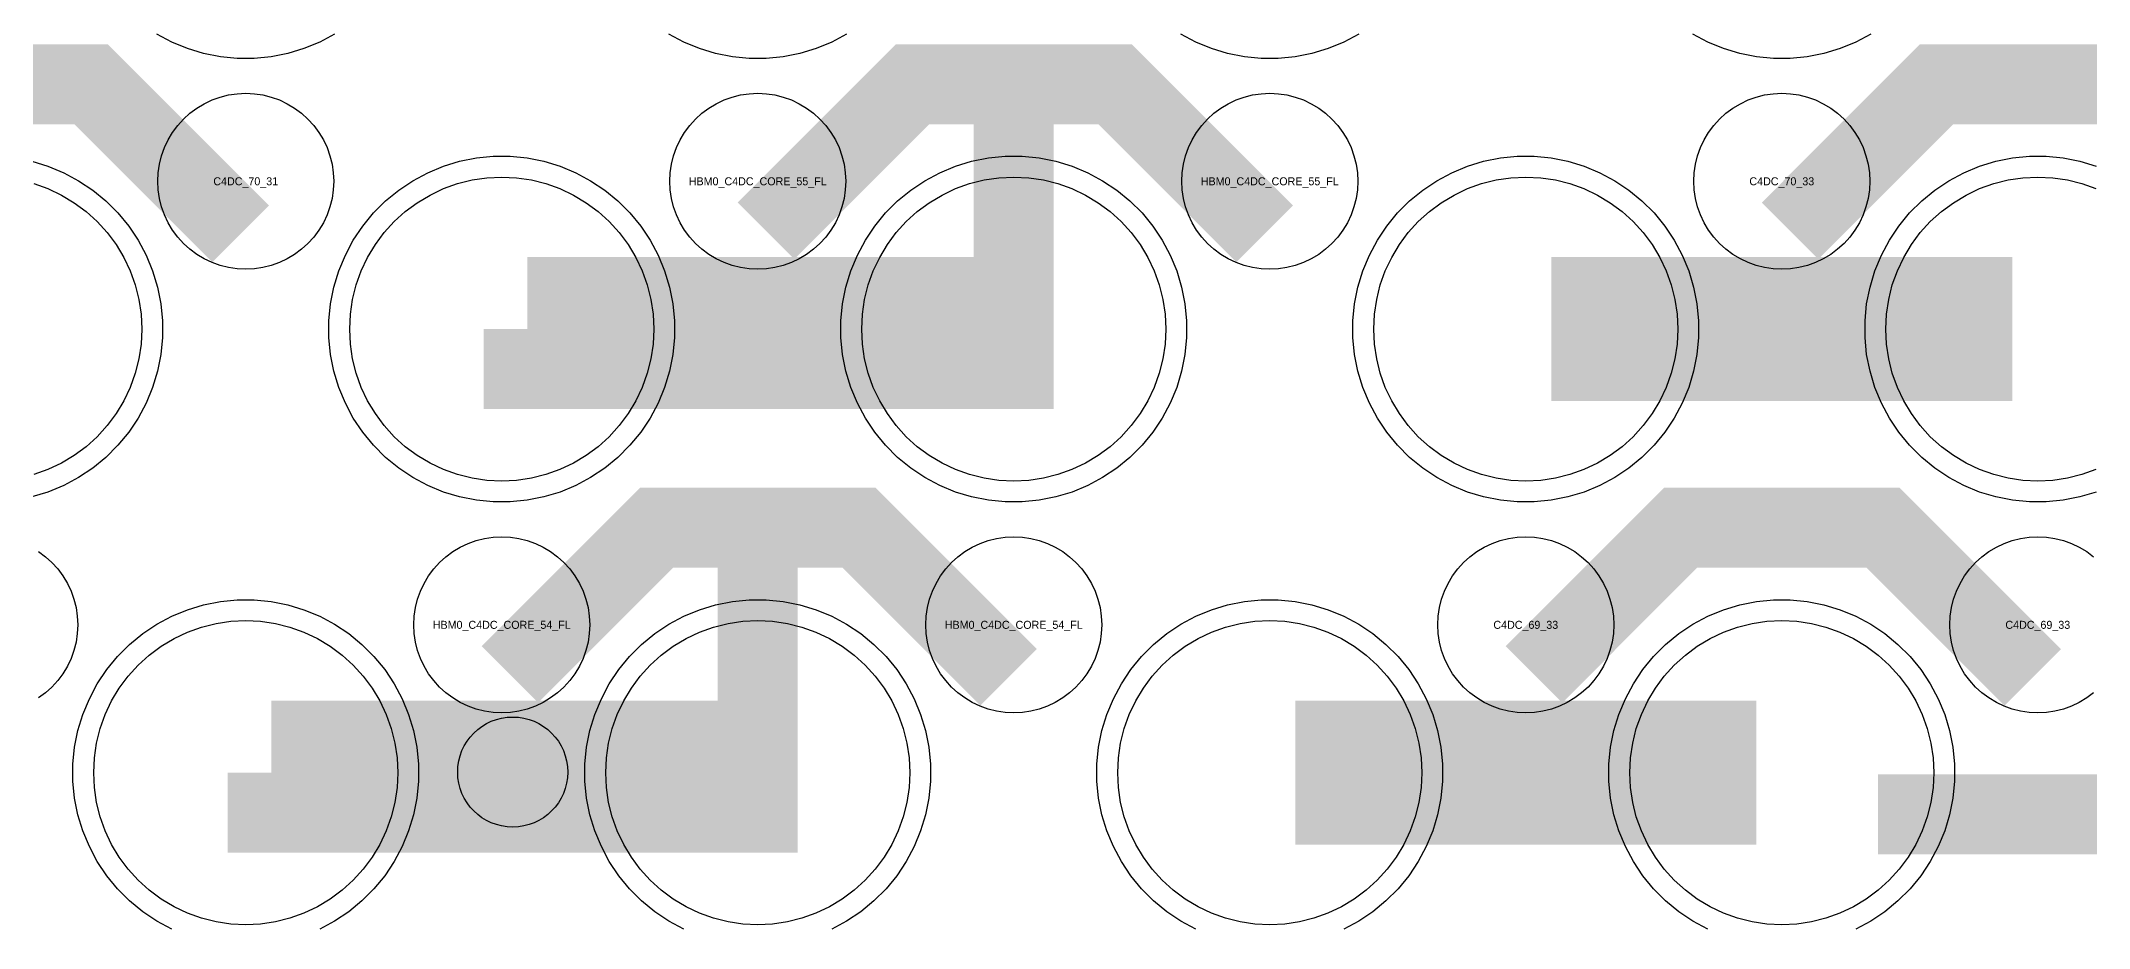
# Model space of a CAD drawing. Extents: x -11880 to 11880, y -14992 to 14992.
# Drawn here: x -1904 to -1264, y -5327 to -5050 of the extents above; entities that cross this region are included whole.
import ezdxf
from ezdxf.enums import TextEntityAlignment as Align

# ---------------------------------------------------------------- set-up
doc = ezdxf.new("R2010")
doc.units = 0
doc.header["$MEASUREMENT"] = 0
for name, color, linetype in [('GDS_775_DT_237', 138, 'CONTINUOUS'), ('RDL1_FS', 34, 'CONTINUOUS'), ('RDL_BS', 160, 'CONTINUOUS')]:
    doc.layers.add(name, color=color, linetype=linetype)

msp = doc.modelspace()

# ---------------------------------------------------------------- linework, layer by layer
at = {"layer": 'RDL1_FS'}
for points in [[(-1760, -5187.589), (-1764.657, -5187.36), (-1769.268, -5186.676), (-1773.791, -5185.544), (-1778.181, -5183.972), (-1782.395, -5181.98), (-1786.395, -5179.582), (-1790.14, -5176.804), (-1793.594, -5173.674), (-1796.724, -5170.22), (-1799.502, -5166.475), (-1801.9, -5162.475), (-1803.892, -5158.261), (-1805.464, -5153.871), (-1806.596, -5149.348), (-1807.28, -5144.737), (-1807.509, -5140.08), (-1807.28, -5135.423), (-1806.596, -5130.812), (-1805.464, -5126.289), (-1803.892, -5121.899), (-1801.9, -5117.685), (-1799.502, -5113.685), (-1796.724, -5109.94), (-1793.594, -5106.486), (-1790.14, -5103.356), (-1786.395, -5100.578), (-1782.395, -5098.18), (-1778.181, -5096.188), (-1773.791, -5094.616), (-1769.268, -5093.484), (-1764.657, -5092.8), (-1760, -5092.571), (-1755.343, -5092.8), (-1750.732, -5093.484), (-1746.209, -5094.616), (-1741.819, -5096.188), (-1737.605, -5098.18), (-1733.605, -5100.578), (-1729.86, -5103.356), (-1726.406, -5106.486), (-1723.276, -5109.94), (-1720.498, -5113.685), (-1718.1, -5117.685), (-1716.108, -5121.899), (-1714.536, -5126.289), (-1713.404, -5130.812), (-1712.72, -5135.423), (-1712.491, -5140.08), (-1712.72, -5144.737), (-1713.404, -5149.348), (-1714.536, -5153.871), (-1716.108, -5158.261), (-1718.1, -5162.475), (-1720.498, -5166.475), (-1723.276, -5170.22), (-1726.406, -5173.674), (-1729.86, -5176.804), (-1733.605, -5179.582), (-1737.605, -5181.98), (-1741.819, -5183.972), (-1746.209, -5185.544), (-1750.732, -5186.676), (-1755.343, -5187.36)], [(-1600, -5187.589), (-1604.657, -5187.36), (-1609.268, -5186.676), (-1613.791, -5185.544), (-1618.181, -5183.972), (-1622.395, -5181.98), (-1626.395, -5179.582), (-1630.14, -5176.804), (-1633.594, -5173.674), (-1636.724, -5170.22), (-1639.502, -5166.475), (-1641.9, -5162.475), (-1643.892, -5158.261), (-1645.464, -5153.871), (-1646.596, -5149.348), (-1647.28, -5144.737), (-1647.509, -5140.08), (-1647.28, -5135.423), (-1646.596, -5130.812), (-1645.464, -5126.289), (-1643.892, -5121.899), (-1641.9, -5117.685), (-1639.502, -5113.685), (-1636.724, -5109.94), (-1633.594, -5106.486), (-1630.14, -5103.356), (-1626.395, -5100.578), (-1622.395, -5098.18), (-1618.181, -5096.188), (-1613.791, -5094.616), (-1609.268, -5093.484), (-1604.657, -5092.8), (-1600, -5092.571), (-1595.343, -5092.8), (-1590.732, -5093.484), (-1586.209, -5094.616), (-1581.819, -5096.188), (-1577.605, -5098.18), (-1573.605, -5100.578), (-1569.86, -5103.356), (-1566.406, -5106.486), (-1563.276, -5109.94), (-1560.498, -5113.685), (-1558.1, -5117.685), (-1556.108, -5121.899), (-1554.536, -5126.289), (-1553.404, -5130.812), (-1552.72, -5135.423), (-1552.491, -5140.08), (-1552.72, -5144.737), (-1553.404, -5149.348), (-1554.536, -5153.871), (-1556.108, -5158.261), (-1558.1, -5162.475), (-1560.498, -5166.475), (-1563.276, -5170.22), (-1566.406, -5173.674), (-1569.86, -5176.804), (-1573.605, -5179.582), (-1577.605, -5181.98), (-1581.819, -5183.972), (-1586.209, -5185.544), (-1590.732, -5186.676), (-1595.343, -5187.36)], [(-1440, -5187.589), (-1444.657, -5187.36), (-1449.268, -5186.676), (-1453.791, -5185.544), (-1458.181, -5183.972), (-1462.395, -5181.98), (-1466.395, -5179.582), (-1470.14, -5176.804), (-1473.594, -5173.674), (-1476.724, -5170.22), (-1479.502, -5166.475), (-1481.9, -5162.475), (-1483.892, -5158.261), (-1485.464, -5153.871), (-1486.596, -5149.348), (-1487.28, -5144.737), (-1487.509, -5140.08), (-1487.28, -5135.423), (-1486.596, -5130.812), (-1485.464, -5126.289), (-1483.892, -5121.899), (-1481.9, -5117.685), (-1479.502, -5113.685), (-1476.724, -5109.94), (-1473.594, -5106.486), (-1470.14, -5103.356), (-1466.395, -5100.578), (-1462.395, -5098.18), (-1458.181, -5096.188), (-1453.791, -5094.616), (-1449.268, -5093.484), (-1444.657, -5092.8), (-1440, -5092.571), (-1435.343, -5092.8), (-1430.732, -5093.484), (-1426.209, -5094.616), (-1421.819, -5096.188), (-1417.605, -5098.18), (-1413.605, -5100.578), (-1409.86, -5103.356), (-1406.406, -5106.486), (-1403.276, -5109.94), (-1400.498, -5113.685), (-1398.1, -5117.685), (-1396.108, -5121.899), (-1394.536, -5126.289), (-1393.404, -5130.812), (-1392.72, -5135.423), (-1392.491, -5140.08), (-1392.72, -5144.737), (-1393.404, -5149.348), (-1394.536, -5153.871), (-1396.108, -5158.261), (-1398.1, -5162.475), (-1400.498, -5166.475), (-1403.276, -5170.22), (-1406.406, -5173.674), (-1409.86, -5176.804), (-1413.605, -5179.582), (-1417.605, -5181.98), (-1421.819, -5183.972), (-1426.209, -5185.544), (-1430.732, -5186.676), (-1435.343, -5187.36)], [(-1840, -5326.154), (-1844.657, -5325.925), (-1849.268, -5325.241), (-1853.791, -5324.109), (-1858.181, -5322.537), (-1862.395, -5320.545), (-1866.395, -5318.147), (-1870.14, -5315.369), (-1873.594, -5312.239), (-1876.724, -5308.785), (-1879.502, -5305.04), (-1881.9, -5301.04), (-1883.892, -5296.826), (-1885.464, -5292.436), (-1886.596, -5287.913), (-1887.28, -5283.302), (-1887.509, -5278.645), (-1887.28, -5273.988), (-1886.596, -5269.377), (-1885.464, -5264.854), (-1883.892, -5260.464), (-1881.9, -5256.25), (-1879.502, -5252.25), (-1876.724, -5248.505), (-1873.594, -5245.051), (-1870.14, -5241.921), (-1866.395, -5239.143), (-1862.395, -5236.745), (-1858.181, -5234.753), (-1853.791, -5233.181), (-1849.268, -5232.049), (-1844.657, -5231.365), (-1840, -5231.136), (-1835.343, -5231.365), (-1830.732, -5232.049), (-1826.209, -5233.181), (-1821.819, -5234.753), (-1817.605, -5236.745), (-1813.605, -5239.143), (-1809.86, -5241.921), (-1806.406, -5245.051), (-1803.276, -5248.505), (-1800.498, -5252.25), (-1798.1, -5256.25), (-1796.108, -5260.464), (-1794.536, -5264.854), (-1793.404, -5269.377), (-1792.72, -5273.988), (-1792.491, -5278.645), (-1792.72, -5283.302), (-1793.404, -5287.913), (-1794.536, -5292.436), (-1796.108, -5296.826), (-1798.1, -5301.04), (-1800.498, -5305.04), (-1803.276, -5308.785), (-1806.406, -5312.239), (-1809.86, -5315.369), (-1813.605, -5318.147), (-1817.605, -5320.545), (-1821.819, -5322.537), (-1826.209, -5324.109), (-1830.732, -5325.241), (-1835.343, -5325.925)], [(-1680, -5326.154), (-1684.657, -5325.925), (-1689.268, -5325.241), (-1693.791, -5324.109), (-1698.181, -5322.537), (-1702.395, -5320.545), (-1706.395, -5318.147), (-1710.14, -5315.369), (-1713.594, -5312.239), (-1716.724, -5308.785), (-1719.502, -5305.04), (-1721.9, -5301.04), (-1723.892, -5296.826), (-1725.464, -5292.436), (-1726.596, -5287.913), (-1727.28, -5283.302), (-1727.509, -5278.645), (-1727.28, -5273.988), (-1726.596, -5269.377), (-1725.464, -5264.854), (-1723.892, -5260.464), (-1721.9, -5256.25), (-1719.502, -5252.25), (-1716.724, -5248.505), (-1713.594, -5245.051), (-1710.14, -5241.921), (-1706.395, -5239.143), (-1702.395, -5236.745), (-1698.181, -5234.753), (-1693.791, -5233.181), (-1689.268, -5232.049), (-1684.657, -5231.365), (-1680, -5231.136), (-1675.343, -5231.365), (-1670.732, -5232.049), (-1666.209, -5233.181), (-1661.819, -5234.753), (-1657.605, -5236.745), (-1653.605, -5239.143), (-1649.86, -5241.921), (-1646.406, -5245.051), (-1643.276, -5248.505), (-1640.498, -5252.25), (-1638.1, -5256.25), (-1636.108, -5260.464), (-1634.536, -5264.854), (-1633.404, -5269.377), (-1632.72, -5273.988), (-1632.491, -5278.645), (-1632.72, -5283.302), (-1633.404, -5287.913), (-1634.536, -5292.436), (-1636.108, -5296.826), (-1638.1, -5301.04), (-1640.498, -5305.04), (-1643.276, -5308.785), (-1646.406, -5312.239), (-1649.86, -5315.369), (-1653.605, -5318.147), (-1657.605, -5320.545), (-1661.819, -5322.537), (-1666.209, -5324.109), (-1670.732, -5325.241), (-1675.343, -5325.925)], [(-1520, -5326.154), (-1524.657, -5325.925), (-1529.268, -5325.241), (-1533.791, -5324.109), (-1538.181, -5322.537), (-1542.395, -5320.545), (-1546.395, -5318.147), (-1550.14, -5315.369), (-1553.594, -5312.239), (-1556.724, -5308.785), (-1559.502, -5305.04), (-1561.9, -5301.04), (-1563.892, -5296.826), (-1565.464, -5292.436), (-1566.596, -5287.913), (-1567.28, -5283.302), (-1567.509, -5278.645), (-1567.28, -5273.988), (-1566.596, -5269.377), (-1565.464, -5264.854), (-1563.892, -5260.464), (-1561.9, -5256.25), (-1559.502, -5252.25), (-1556.724, -5248.505), (-1553.594, -5245.051), (-1550.14, -5241.921), (-1546.395, -5239.143), (-1542.395, -5236.745), (-1538.181, -5234.753), (-1533.791, -5233.181), (-1529.268, -5232.049), (-1524.657, -5231.365), (-1520, -5231.136), (-1515.343, -5231.365), (-1510.732, -5232.049), (-1506.209, -5233.181), (-1501.819, -5234.753), (-1497.605, -5236.745), (-1493.605, -5239.143), (-1489.86, -5241.921), (-1486.406, -5245.051), (-1483.276, -5248.505), (-1480.498, -5252.25), (-1478.1, -5256.25), (-1476.108, -5260.464), (-1474.536, -5264.854), (-1473.404, -5269.377), (-1472.72, -5273.988), (-1472.491, -5278.645), (-1472.72, -5283.302), (-1473.404, -5287.913), (-1474.536, -5292.436), (-1476.108, -5296.826), (-1478.1, -5301.04), (-1480.498, -5305.04), (-1483.276, -5308.785), (-1486.406, -5312.239), (-1489.86, -5315.369), (-1493.605, -5318.147), (-1497.605, -5320.545), (-1501.819, -5322.537), (-1506.209, -5324.109), (-1510.732, -5325.241), (-1515.343, -5325.925)], [(-1360, -5326.154), (-1364.657, -5325.925), (-1369.268, -5325.241), (-1373.791, -5324.109), (-1378.181, -5322.537), (-1382.395, -5320.545), (-1386.395, -5318.147), (-1390.14, -5315.369), (-1393.594, -5312.239), (-1396.724, -5308.785), (-1399.502, -5305.04), (-1401.9, -5301.04), (-1403.892, -5296.826), (-1405.464, -5292.436), (-1406.596, -5287.913), (-1407.28, -5283.302), (-1407.509, -5278.645), (-1407.28, -5273.988), (-1406.596, -5269.377), (-1405.464, -5264.854), (-1403.892, -5260.464), (-1401.9, -5256.25), (-1399.502, -5252.25), (-1396.724, -5248.505), (-1393.594, -5245.051), (-1390.14, -5241.921), (-1386.395, -5239.143), (-1382.395, -5236.745), (-1378.181, -5234.753), (-1373.791, -5233.181), (-1369.268, -5232.049), (-1364.657, -5231.365), (-1360, -5231.136), (-1355.343, -5231.365), (-1350.732, -5232.049), (-1346.209, -5233.181), (-1341.819, -5234.753), (-1337.605, -5236.745), (-1333.605, -5239.143), (-1329.86, -5241.921), (-1326.406, -5245.051), (-1323.276, -5248.505), (-1320.498, -5252.25), (-1318.1, -5256.25), (-1316.108, -5260.464), (-1314.536, -5264.854), (-1313.404, -5269.377), (-1312.72, -5273.988), (-1312.491, -5278.645), (-1312.72, -5283.302), (-1313.404, -5287.913), (-1314.536, -5292.436), (-1316.108, -5296.826), (-1318.1, -5301.04), (-1320.498, -5305.04), (-1323.276, -5308.785), (-1326.406, -5312.239), (-1329.86, -5315.369), (-1333.605, -5318.147), (-1337.605, -5320.545), (-1341.819, -5322.537), (-1346.209, -5324.109), (-1350.732, -5325.241), (-1355.343, -5325.925)]]:
    msp.add_lwpolyline(points, close=True, dxfattribs=at)
for points in [[(-1261.819, -5183.972), (-1266.209, -5185.544), (-1270.732, -5186.676), (-1275.343, -5187.36), (-1280, -5187.589), (-1284.657, -5187.36), (-1289.268, -5186.676), (-1293.791, -5185.544), (-1298.181, -5183.972), (-1302.395, -5181.98), (-1306.395, -5179.582), (-1310.14, -5176.804), (-1313.594, -5173.674), (-1316.724, -5170.22), (-1319.502, -5166.475), (-1321.9, -5162.475), (-1323.892, -5158.261), (-1325.464, -5153.871), (-1326.596, -5149.348), (-1327.28, -5144.737), (-1327.509, -5140.08), (-1327.28, -5135.423), (-1326.596, -5130.812), (-1325.464, -5126.289), (-1323.892, -5121.899), (-1321.9, -5117.685), (-1319.502, -5113.685), (-1316.724, -5109.94), (-1313.594, -5106.486), (-1310.14, -5103.356), (-1306.395, -5100.578), (-1302.395, -5098.18), (-1298.181, -5096.188), (-1293.791, -5094.616), (-1289.268, -5093.484), (-1284.657, -5092.8), (-1280, -5092.571), (-1275.343, -5092.8), (-1270.732, -5093.484), (-1266.209, -5094.616), (-1261.819, -5096.188)], [(-1906.209, -5094.616), (-1901.819, -5096.188), (-1897.605, -5098.18), (-1893.605, -5100.578), (-1889.86, -5103.356), (-1886.406, -5106.486), (-1883.276, -5109.94), (-1880.498, -5113.685), (-1878.1, -5117.685), (-1876.108, -5121.899), (-1874.536, -5126.289), (-1873.404, -5130.812), (-1872.72, -5135.423), (-1872.491, -5140.08), (-1872.72, -5144.737), (-1873.404, -5149.348), (-1874.536, -5153.871), (-1876.108, -5158.261), (-1878.1, -5162.475), (-1880.498, -5166.475), (-1883.276, -5170.22), (-1886.406, -5173.674), (-1889.86, -5176.804), (-1893.605, -5179.582), (-1897.605, -5181.98), (-1901.819, -5183.972), (-1906.209, -5185.544)]]:
    msp.add_lwpolyline(points, dxfattribs=at)
for points in [[(-1751.998, -5140.08, 45, 45, 0), (-1679.998, -5140.08, 45, 45, 0)], [(-1679.998, -5140.08, 45, 45, 0), (-1607.998, -5140.08, 45, 45, 0)], [(-1431.998, -5140.08, 45, 45, 0), (-1359.998, -5140.08, 45, 45, 0)], [(-1359.998, -5140.08, 45, 45, 0), (-1287.998, -5140.08, 45, 45, 0)], [(-1831.998, -5278.645, 45, 45, 0), (-1759.998, -5278.645, 45, 45, 0)], [(-1759.998, -5278.645, 45, 45, 0), (-1687.998, -5278.645, 45, 45, 0)], [(-1511.998, -5278.645, 45, 45, 0), (-1439.998, -5278.645, 45, 45, 0)], [(-1439.998, -5278.645, 45, 45, 0), (-1367.998, -5278.645, 45, 45, 0)]]:
    msp.add_lwpolyline(points, format="xyseb", dxfattribs=at)
msp.add_circle((-1756.575, -5278.453), 17.2, dxfattribs=at)
at = {"layer": 'RDL_BS'}
for points in [[(-1600, -5165.08, 25, 25, 0), (-1600, -5051.079, 25, 25, 0)], [(-1841.599, -5110.293, 25, 25, 0), (-1888.313, -5063.579, 25, 25, 0), (-1918.071, -5063.579, 25, 25, 0)], [(-1677.438, -5109.394, 25, 25, 0), (-1631.623, -5063.579, 25, 25, 0), (-1598.07, -5063.579, 25, 25, 0)], [(-1521.599, -5110.293, 25, 25, 0), (-1568.313, -5063.579, 25, 25, 0), (-1598.071, -5063.579, 25, 25, 0)], [(-1357.438, -5109.394, 25, 25, 0), (-1311.623, -5063.579, 25, 25, 0), (-1278.07, -5063.579, 25, 25, 0)], [(-1201.599, -5110.293, 25, 25, 0), (-1248.313, -5063.579, 25, 25, 0), (-1278.071, -5063.579, 25, 25, 0)], [(-1765.603, -5152.58, 25, 25, 0), (-1587.5, -5152.58, 25, 25, 0)], [(-1680, -5303.645, 25, 25, 0), (-1680, -5189.644, 25, 25, 0)], [(-1757.438, -5247.959, 25, 25, 0), (-1711.623, -5202.144, 25, 25, 0), (-1678.07, -5202.144, 25, 25, 0)], [(-1601.599, -5248.858, 25, 25, 0), (-1648.313, -5202.144, 25, 25, 0), (-1678.071, -5202.144, 25, 25, 0)], [(-1437.438, -5247.959, 25, 25, 0), (-1391.623, -5202.144, 25, 25, 0), (-1358.07, -5202.144, 25, 25, 0)], [(-1281.599, -5248.858, 25, 25, 0), (-1328.313, -5202.144, 25, 25, 0), (-1358.071, -5202.144, 25, 25, 0)], [(-1845.603, -5291.145, 25, 25, 0), (-1667.5, -5291.145, 25, 25, 0)], [(-1329.984, -5291.658, 25, 25, 0), (-1220.719, -5291.658, 25, 25, 0)]]:
    msp.add_lwpolyline(points, format="xyseb", dxfattribs=at)
for points in [[(-1812.223, -5047.898), (-1816.885, -5050.39), (-1821.795, -5052.421), (-1826.835, -5053.952), (-1832.062, -5054.998), (-1837.356, -5055.515), (-1842.644, -5055.515), (-1847.938, -5054.998), (-1853.165, -5053.952), (-1858.205, -5052.421), (-1863.115, -5050.39), (-1867.777, -5047.898)], [(-1652.223, -5047.898), (-1656.885, -5050.39), (-1661.795, -5052.421), (-1666.835, -5053.952), (-1672.062, -5054.998), (-1677.356, -5055.515), (-1682.644, -5055.515), (-1687.938, -5054.998), (-1693.165, -5053.952), (-1698.205, -5052.421), (-1703.115, -5050.39), (-1707.777, -5047.898)], [(-1492.223, -5047.898), (-1496.885, -5050.39), (-1501.795, -5052.421), (-1506.835, -5053.952), (-1512.062, -5054.998), (-1517.356, -5055.515), (-1522.644, -5055.515), (-1527.938, -5054.998), (-1533.165, -5053.952), (-1538.205, -5052.421), (-1543.115, -5050.39), (-1547.777, -5047.898)], [(-1332.223, -5047.898), (-1336.885, -5050.39), (-1341.795, -5052.421), (-1346.835, -5053.952), (-1352.062, -5054.998), (-1357.356, -5055.515), (-1362.644, -5055.515), (-1367.938, -5054.998), (-1373.165, -5053.952), (-1378.205, -5052.421), (-1383.115, -5050.39), (-1387.777, -5047.898)], [(-1906.835, -5087.643), (-1901.795, -5089.174), (-1896.885, -5091.205), (-1892.223, -5093.697), (-1887.809, -5096.644), (-1883.708, -5100.006), (-1879.926, -5103.788), (-1876.564, -5107.889), (-1873.617, -5112.303), (-1871.125, -5116.965), (-1869.094, -5121.875), (-1867.563, -5126.915), (-1866.517, -5132.142), (-1866, -5137.436), (-1866, -5142.724), (-1866.517, -5148.018), (-1867.563, -5153.245), (-1869.094, -5158.285), (-1871.125, -5163.195), (-1873.617, -5167.857), (-1876.564, -5172.271), (-1879.926, -5176.372), (-1883.708, -5180.154), (-1887.809, -5183.516), (-1892.223, -5186.463), (-1896.885, -5188.955), (-1901.795, -5190.986), (-1906.835, -5192.517)], [(-1261.795, -5190.986), (-1266.835, -5192.517), (-1272.062, -5193.563), (-1277.356, -5194.08), (-1282.644, -5194.08), (-1287.938, -5193.563), (-1293.165, -5192.517), (-1298.205, -5190.986), (-1303.115, -5188.955), (-1307.777, -5186.463), (-1312.191, -5183.516), (-1316.292, -5180.154), (-1320.074, -5176.372), (-1323.436, -5172.271), (-1326.383, -5167.857), (-1328.875, -5163.195), (-1330.906, -5158.285), (-1332.437, -5153.245), (-1333.483, -5148.018), (-1334, -5142.724), (-1334, -5137.436), (-1333.483, -5132.142), (-1332.437, -5126.915), (-1330.906, -5121.875), (-1328.875, -5116.965), (-1326.383, -5112.303), (-1323.436, -5107.889), (-1320.074, -5103.788), (-1316.292, -5100.006), (-1312.191, -5096.644), (-1307.777, -5093.697), (-1303.115, -5091.205), (-1298.205, -5089.174), (-1293.165, -5087.643), (-1287.938, -5086.597), (-1282.644, -5086.08), (-1277.356, -5086.08), (-1272.062, -5086.597), (-1266.835, -5087.643), (-1261.795, -5089.174)], [(-1904.72, -5209.6), (-1902.557, -5211.203), (-1900.558, -5213.015), (-1898.746, -5215.014), (-1897.143, -5217.177), (-1895.75, -5219.501), (-1894.598, -5221.938), (-1893.691, -5224.473), (-1893.034, -5227.092), (-1892.638, -5229.764), (-1892.506, -5232.457), (-1892.638, -5235.15), (-1893.034, -5237.822), (-1893.691, -5240.441), (-1894.598, -5242.976), (-1895.75, -5245.413), (-1897.143, -5247.737), (-1898.746, -5249.9), (-1900.558, -5251.899), (-1902.557, -5253.711), (-1904.72, -5255.314)], [(-1262.557, -5253.711), (-1264.72, -5255.314), (-1267.044, -5256.707), (-1269.481, -5257.859), (-1272.016, -5258.766), (-1274.635, -5259.423), (-1277.307, -5259.819), (-1280, -5259.951), (-1282.693, -5259.819), (-1285.365, -5259.423), (-1287.984, -5258.766), (-1290.519, -5257.859), (-1292.956, -5256.707), (-1295.28, -5255.314), (-1297.443, -5253.711), (-1299.442, -5251.899), (-1301.254, -5249.9), (-1302.857, -5247.737), (-1304.25, -5245.413), (-1305.402, -5242.976), (-1306.309, -5240.441), (-1306.966, -5237.822), (-1307.362, -5235.15), (-1307.494, -5232.457), (-1307.362, -5229.764), (-1306.966, -5227.092), (-1306.309, -5224.473), (-1305.402, -5221.938), (-1304.25, -5219.501), (-1302.857, -5217.177), (-1301.254, -5215.014), (-1299.442, -5213.015), (-1297.443, -5211.203), (-1295.28, -5209.6), (-1292.956, -5208.207), (-1290.519, -5207.055), (-1287.984, -5206.148), (-1285.365, -5205.491), (-1282.693, -5205.095), (-1280, -5204.963), (-1277.307, -5205.095), (-1274.635, -5205.491), (-1272.016, -5206.148), (-1269.481, -5207.055), (-1267.044, -5208.207), (-1264.72, -5209.6), (-1262.557, -5211.203)], [(-1863.115, -5327.52), (-1867.777, -5325.028), (-1872.191, -5322.081), (-1876.292, -5318.719), (-1880.074, -5314.937), (-1883.436, -5310.836), (-1886.383, -5306.422), (-1888.875, -5301.76), (-1890.906, -5296.85), (-1892.437, -5291.81), (-1893.483, -5286.583), (-1894, -5281.289), (-1894, -5276.001), (-1893.483, -5270.707), (-1892.437, -5265.48), (-1890.906, -5260.44), (-1888.875, -5255.53), (-1886.383, -5250.868), (-1883.436, -5246.454), (-1880.074, -5242.353), (-1876.292, -5238.571), (-1872.191, -5235.209), (-1867.777, -5232.262), (-1863.115, -5229.77), (-1858.205, -5227.739), (-1853.165, -5226.208), (-1847.938, -5225.162), (-1842.644, -5224.645), (-1837.356, -5224.645), (-1832.062, -5225.162), (-1826.835, -5226.208), (-1821.795, -5227.739), (-1816.885, -5229.77), (-1812.223, -5232.262), (-1807.809, -5235.209), (-1803.708, -5238.571), (-1799.926, -5242.353), (-1796.564, -5246.454), (-1793.617, -5250.868), (-1791.125, -5255.53), (-1789.094, -5260.44), (-1787.563, -5265.48), (-1786.517, -5270.707), (-1786, -5276.001), (-1786, -5281.289), (-1786.517, -5286.583), (-1787.563, -5291.81), (-1789.094, -5296.85), (-1791.125, -5301.76), (-1793.617, -5306.422), (-1796.564, -5310.836), (-1799.926, -5314.937), (-1803.708, -5318.719), (-1807.809, -5322.081), (-1812.223, -5325.028), (-1816.885, -5327.52)], [(-1703.115, -5327.52), (-1707.777, -5325.028), (-1712.191, -5322.081), (-1716.292, -5318.719), (-1720.074, -5314.937), (-1723.436, -5310.836), (-1726.383, -5306.422), (-1728.875, -5301.76), (-1730.906, -5296.85), (-1732.437, -5291.81), (-1733.483, -5286.583), (-1734, -5281.289), (-1734, -5276.001), (-1733.483, -5270.707), (-1732.437, -5265.48), (-1730.906, -5260.44), (-1728.875, -5255.53), (-1726.383, -5250.868), (-1723.436, -5246.454), (-1720.074, -5242.353), (-1716.292, -5238.571), (-1712.191, -5235.209), (-1707.777, -5232.262), (-1703.115, -5229.77), (-1698.205, -5227.739), (-1693.165, -5226.208), (-1687.938, -5225.162), (-1682.644, -5224.645), (-1677.356, -5224.645), (-1672.062, -5225.162), (-1666.835, -5226.208), (-1661.795, -5227.739), (-1656.885, -5229.77), (-1652.223, -5232.262), (-1647.809, -5235.209), (-1643.708, -5238.571), (-1639.926, -5242.353), (-1636.564, -5246.454), (-1633.617, -5250.868), (-1631.125, -5255.53), (-1629.094, -5260.44), (-1627.563, -5265.48), (-1626.517, -5270.707), (-1626, -5276.001), (-1626, -5281.289), (-1626.517, -5286.583), (-1627.563, -5291.81), (-1629.094, -5296.85), (-1631.125, -5301.76), (-1633.617, -5306.422), (-1636.564, -5310.836), (-1639.926, -5314.937), (-1643.708, -5318.719), (-1647.809, -5322.081), (-1652.223, -5325.028), (-1656.885, -5327.52)], [(-1543.115, -5327.52), (-1547.777, -5325.028), (-1552.191, -5322.081), (-1556.292, -5318.719), (-1560.074, -5314.937), (-1563.436, -5310.836), (-1566.383, -5306.422), (-1568.875, -5301.76), (-1570.906, -5296.85), (-1572.437, -5291.81), (-1573.483, -5286.583), (-1574, -5281.289), (-1574, -5276.001), (-1573.483, -5270.707), (-1572.437, -5265.48), (-1570.906, -5260.44), (-1568.875, -5255.53), (-1566.383, -5250.868), (-1563.436, -5246.454), (-1560.074, -5242.353), (-1556.292, -5238.571), (-1552.191, -5235.209), (-1547.777, -5232.262), (-1543.115, -5229.77), (-1538.205, -5227.739), (-1533.165, -5226.208), (-1527.938, -5225.162), (-1522.644, -5224.645), (-1517.356, -5224.645), (-1512.062, -5225.162), (-1506.835, -5226.208), (-1501.795, -5227.739), (-1496.885, -5229.77), (-1492.223, -5232.262), (-1487.809, -5235.209), (-1483.708, -5238.571), (-1479.926, -5242.353), (-1476.564, -5246.454), (-1473.617, -5250.868), (-1471.125, -5255.53), (-1469.094, -5260.44), (-1467.563, -5265.48), (-1466.517, -5270.707), (-1466, -5276.001), (-1466, -5281.289), (-1466.517, -5286.583), (-1467.563, -5291.81), (-1469.094, -5296.85), (-1471.125, -5301.76), (-1473.617, -5306.422), (-1476.564, -5310.836), (-1479.926, -5314.937), (-1483.708, -5318.719), (-1487.809, -5322.081), (-1492.223, -5325.028), (-1496.885, -5327.52)], [(-1383.115, -5327.52), (-1387.777, -5325.028), (-1392.191, -5322.081), (-1396.292, -5318.719), (-1400.074, -5314.937), (-1403.436, -5310.836), (-1406.383, -5306.422), (-1408.875, -5301.76), (-1410.906, -5296.85), (-1412.437, -5291.81), (-1413.483, -5286.583), (-1414, -5281.289), (-1414, -5276.001), (-1413.483, -5270.707), (-1412.437, -5265.48), (-1410.906, -5260.44), (-1408.875, -5255.53), (-1406.383, -5250.868), (-1403.436, -5246.454), (-1400.074, -5242.353), (-1396.292, -5238.571), (-1392.191, -5235.209), (-1387.777, -5232.262), (-1383.115, -5229.77), (-1378.205, -5227.739), (-1373.165, -5226.208), (-1367.938, -5225.162), (-1362.644, -5224.645), (-1357.356, -5224.645), (-1352.062, -5225.162), (-1346.835, -5226.208), (-1341.795, -5227.739), (-1336.885, -5229.77), (-1332.223, -5232.262), (-1327.809, -5235.209), (-1323.708, -5238.571), (-1319.926, -5242.353), (-1316.564, -5246.454), (-1313.617, -5250.868), (-1311.125, -5255.53), (-1309.094, -5260.44), (-1307.563, -5265.48), (-1306.517, -5270.707), (-1306, -5276.001), (-1306, -5281.289), (-1306.517, -5286.583), (-1307.563, -5291.81), (-1309.094, -5296.85), (-1311.125, -5301.76), (-1313.617, -5306.422), (-1316.564, -5310.836), (-1319.926, -5314.937), (-1323.708, -5318.719), (-1327.809, -5322.081), (-1332.223, -5325.028), (-1336.885, -5327.52)]]:
    msp.add_lwpolyline(points, dxfattribs=at)
for points in [[(-1840, -5121.386), (-1842.693, -5121.254), (-1845.365, -5120.858), (-1847.984, -5120.201), (-1850.519, -5119.294), (-1852.956, -5118.142), (-1855.28, -5116.749), (-1857.443, -5115.146), (-1859.442, -5113.334), (-1861.254, -5111.335), (-1862.857, -5109.172), (-1864.25, -5106.848), (-1865.402, -5104.411), (-1866.309, -5101.876), (-1866.966, -5099.257), (-1867.362, -5096.585), (-1867.494, -5093.892), (-1867.362, -5091.199), (-1866.966, -5088.527), (-1866.309, -5085.908), (-1865.402, -5083.373), (-1864.25, -5080.936), (-1862.857, -5078.612), (-1861.254, -5076.449), (-1859.442, -5074.45), (-1857.443, -5072.638), (-1855.28, -5071.035), (-1852.956, -5069.642), (-1850.519, -5068.49), (-1847.984, -5067.583), (-1845.365, -5066.926), (-1842.693, -5066.53), (-1840, -5066.398), (-1837.307, -5066.53), (-1834.635, -5066.926), (-1832.016, -5067.583), (-1829.481, -5068.49), (-1827.044, -5069.642), (-1824.72, -5071.035), (-1822.557, -5072.638), (-1820.558, -5074.45), (-1818.746, -5076.449), (-1817.143, -5078.612), (-1815.75, -5080.936), (-1814.598, -5083.373), (-1813.691, -5085.908), (-1813.034, -5088.527), (-1812.638, -5091.199), (-1812.506, -5093.892), (-1812.638, -5096.585), (-1813.034, -5099.257), (-1813.691, -5101.876), (-1814.598, -5104.411), (-1815.75, -5106.848), (-1817.143, -5109.172), (-1818.746, -5111.335), (-1820.558, -5113.334), (-1822.557, -5115.146), (-1824.72, -5116.749), (-1827.044, -5118.142), (-1829.481, -5119.294), (-1832.016, -5120.201), (-1834.635, -5120.858), (-1837.307, -5121.254)], [(-1680, -5121.386), (-1682.693, -5121.254), (-1685.365, -5120.858), (-1687.984, -5120.201), (-1690.519, -5119.294), (-1692.956, -5118.142), (-1695.28, -5116.749), (-1697.443, -5115.146), (-1699.442, -5113.334), (-1701.254, -5111.335), (-1702.857, -5109.172), (-1704.25, -5106.848), (-1705.402, -5104.411), (-1706.309, -5101.876), (-1706.966, -5099.257), (-1707.362, -5096.585), (-1707.494, -5093.892), (-1707.362, -5091.199), (-1706.966, -5088.527), (-1706.309, -5085.908), (-1705.402, -5083.373), (-1704.25, -5080.936), (-1702.857, -5078.612), (-1701.254, -5076.449), (-1699.442, -5074.45), (-1697.443, -5072.638), (-1695.28, -5071.035), (-1692.956, -5069.642), (-1690.519, -5068.49), (-1687.984, -5067.583), (-1685.365, -5066.926), (-1682.693, -5066.53), (-1680, -5066.398), (-1677.307, -5066.53), (-1674.635, -5066.926), (-1672.016, -5067.583), (-1669.481, -5068.49), (-1667.044, -5069.642), (-1664.72, -5071.035), (-1662.557, -5072.638), (-1660.558, -5074.45), (-1658.746, -5076.449), (-1657.143, -5078.612), (-1655.75, -5080.936), (-1654.598, -5083.373), (-1653.691, -5085.908), (-1653.034, -5088.527), (-1652.638, -5091.199), (-1652.506, -5093.892), (-1652.638, -5096.585), (-1653.034, -5099.257), (-1653.691, -5101.876), (-1654.598, -5104.411), (-1655.75, -5106.848), (-1657.143, -5109.172), (-1658.746, -5111.335), (-1660.558, -5113.334), (-1662.557, -5115.146), (-1664.72, -5116.749), (-1667.044, -5118.142), (-1669.481, -5119.294), (-1672.016, -5120.201), (-1674.635, -5120.858), (-1677.307, -5121.254)], [(-1520, -5121.386), (-1522.693, -5121.254), (-1525.365, -5120.858), (-1527.984, -5120.201), (-1530.519, -5119.294), (-1532.956, -5118.142), (-1535.28, -5116.749), (-1537.443, -5115.146), (-1539.442, -5113.334), (-1541.254, -5111.335), (-1542.857, -5109.172), (-1544.25, -5106.848), (-1545.402, -5104.411), (-1546.309, -5101.876), (-1546.966, -5099.257), (-1547.362, -5096.585), (-1547.494, -5093.892), (-1547.362, -5091.199), (-1546.966, -5088.527), (-1546.309, -5085.908), (-1545.402, -5083.373), (-1544.25, -5080.936), (-1542.857, -5078.612), (-1541.254, -5076.449), (-1539.442, -5074.45), (-1537.443, -5072.638), (-1535.28, -5071.035), (-1532.956, -5069.642), (-1530.519, -5068.49), (-1527.984, -5067.583), (-1525.365, -5066.926), (-1522.693, -5066.53), (-1520, -5066.398), (-1517.307, -5066.53), (-1514.635, -5066.926), (-1512.016, -5067.583), (-1509.481, -5068.49), (-1507.044, -5069.642), (-1504.72, -5071.035), (-1502.557, -5072.638), (-1500.558, -5074.45), (-1498.746, -5076.449), (-1497.143, -5078.612), (-1495.75, -5080.936), (-1494.598, -5083.373), (-1493.691, -5085.908), (-1493.034, -5088.527), (-1492.638, -5091.199), (-1492.506, -5093.892), (-1492.638, -5096.585), (-1493.034, -5099.257), (-1493.691, -5101.876), (-1494.598, -5104.411), (-1495.75, -5106.848), (-1497.143, -5109.172), (-1498.746, -5111.335), (-1500.558, -5113.334), (-1502.557, -5115.146), (-1504.72, -5116.749), (-1507.044, -5118.142), (-1509.481, -5119.294), (-1512.016, -5120.201), (-1514.635, -5120.858), (-1517.307, -5121.254)], [(-1360, -5121.386), (-1362.693, -5121.254), (-1365.365, -5120.858), (-1367.984, -5120.201), (-1370.519, -5119.294), (-1372.956, -5118.142), (-1375.28, -5116.749), (-1377.443, -5115.146), (-1379.442, -5113.334), (-1381.254, -5111.335), (-1382.857, -5109.172), (-1384.25, -5106.848), (-1385.402, -5104.411), (-1386.309, -5101.876), (-1386.966, -5099.257), (-1387.362, -5096.585), (-1387.494, -5093.892), (-1387.362, -5091.199), (-1386.966, -5088.527), (-1386.309, -5085.908), (-1385.402, -5083.373), (-1384.25, -5080.936), (-1382.857, -5078.612), (-1381.254, -5076.449), (-1379.442, -5074.45), (-1377.443, -5072.638), (-1375.28, -5071.035), (-1372.956, -5069.642), (-1370.519, -5068.49), (-1367.984, -5067.583), (-1365.365, -5066.926), (-1362.693, -5066.53), (-1360, -5066.398), (-1357.307, -5066.53), (-1354.635, -5066.926), (-1352.016, -5067.583), (-1349.481, -5068.49), (-1347.044, -5069.642), (-1344.72, -5071.035), (-1342.557, -5072.638), (-1340.558, -5074.45), (-1338.746, -5076.449), (-1337.143, -5078.612), (-1335.75, -5080.936), (-1334.598, -5083.373), (-1333.691, -5085.908), (-1333.034, -5088.527), (-1332.638, -5091.199), (-1332.506, -5093.892), (-1332.638, -5096.585), (-1333.034, -5099.257), (-1333.691, -5101.876), (-1334.598, -5104.411), (-1335.75, -5106.848), (-1337.143, -5109.172), (-1338.746, -5111.335), (-1340.558, -5113.334), (-1342.557, -5115.146), (-1344.72, -5116.749), (-1347.044, -5118.142), (-1349.481, -5119.294), (-1352.016, -5120.201), (-1354.635, -5120.858), (-1357.307, -5121.254)], [(-1762.644, -5194.08), (-1767.938, -5193.563), (-1773.165, -5192.517), (-1778.205, -5190.986), (-1783.115, -5188.955), (-1787.777, -5186.463), (-1792.191, -5183.516), (-1796.292, -5180.154), (-1800.074, -5176.372), (-1803.436, -5172.271), (-1806.383, -5167.857), (-1808.875, -5163.195), (-1810.906, -5158.285), (-1812.437, -5153.245), (-1813.483, -5148.018), (-1814, -5142.724), (-1814, -5137.436), (-1813.483, -5132.142), (-1812.437, -5126.915), (-1810.906, -5121.875), (-1808.875, -5116.965), (-1806.383, -5112.303), (-1803.436, -5107.889), (-1800.074, -5103.788), (-1796.292, -5100.006), (-1792.191, -5096.644), (-1787.777, -5093.697), (-1783.115, -5091.205), (-1778.205, -5089.174), (-1773.165, -5087.643), (-1767.938, -5086.597), (-1762.644, -5086.08), (-1757.356, -5086.08), (-1752.062, -5086.597), (-1746.835, -5087.643), (-1741.795, -5089.174), (-1736.885, -5091.205), (-1732.223, -5093.697), (-1727.809, -5096.644), (-1723.708, -5100.006), (-1719.926, -5103.788), (-1716.564, -5107.889), (-1713.617, -5112.303), (-1711.125, -5116.965), (-1709.094, -5121.875), (-1707.563, -5126.915), (-1706.517, -5132.142), (-1706, -5137.436), (-1706, -5142.724), (-1706.517, -5148.018), (-1707.563, -5153.245), (-1709.094, -5158.285), (-1711.125, -5163.195), (-1713.617, -5167.857), (-1716.564, -5172.271), (-1719.926, -5176.372), (-1723.708, -5180.154), (-1727.809, -5183.516), (-1732.223, -5186.463), (-1736.885, -5188.955), (-1741.795, -5190.986), (-1746.835, -5192.517), (-1752.062, -5193.563), (-1757.356, -5194.08)], [(-1602.644, -5194.08), (-1607.938, -5193.563), (-1613.165, -5192.517), (-1618.205, -5190.986), (-1623.115, -5188.955), (-1627.777, -5186.463), (-1632.191, -5183.516), (-1636.292, -5180.154), (-1640.074, -5176.372), (-1643.436, -5172.271), (-1646.383, -5167.857), (-1648.875, -5163.195), (-1650.906, -5158.285), (-1652.437, -5153.245), (-1653.483, -5148.018), (-1654, -5142.724), (-1654, -5137.436), (-1653.483, -5132.142), (-1652.437, -5126.915), (-1650.906, -5121.875), (-1648.875, -5116.965), (-1646.383, -5112.303), (-1643.436, -5107.889), (-1640.074, -5103.788), (-1636.292, -5100.006), (-1632.191, -5096.644), (-1627.777, -5093.697), (-1623.115, -5091.205), (-1618.205, -5089.174), (-1613.165, -5087.643), (-1607.938, -5086.597), (-1602.644, -5086.08), (-1597.356, -5086.08), (-1592.062, -5086.597), (-1586.835, -5087.643), (-1581.795, -5089.174), (-1576.885, -5091.205), (-1572.223, -5093.697), (-1567.809, -5096.644), (-1563.708, -5100.006), (-1559.926, -5103.788), (-1556.564, -5107.889), (-1553.617, -5112.303), (-1551.125, -5116.965), (-1549.094, -5121.875), (-1547.563, -5126.915), (-1546.517, -5132.142), (-1546, -5137.436), (-1546, -5142.724), (-1546.517, -5148.018), (-1547.563, -5153.245), (-1549.094, -5158.285), (-1551.125, -5163.195), (-1553.617, -5167.857), (-1556.564, -5172.271), (-1559.926, -5176.372), (-1563.708, -5180.154), (-1567.809, -5183.516), (-1572.223, -5186.463), (-1576.885, -5188.955), (-1581.795, -5190.986), (-1586.835, -5192.517), (-1592.062, -5193.563), (-1597.356, -5194.08)], [(-1442.644, -5194.08), (-1447.938, -5193.563), (-1453.165, -5192.517), (-1458.205, -5190.986), (-1463.115, -5188.955), (-1467.777, -5186.463), (-1472.191, -5183.516), (-1476.292, -5180.154), (-1480.074, -5176.372), (-1483.436, -5172.271), (-1486.383, -5167.857), (-1488.875, -5163.195), (-1490.906, -5158.285), (-1492.437, -5153.245), (-1493.483, -5148.018), (-1494, -5142.724), (-1494, -5137.436), (-1493.483, -5132.142), (-1492.437, -5126.915), (-1490.906, -5121.875), (-1488.875, -5116.965), (-1486.383, -5112.303), (-1483.436, -5107.889), (-1480.074, -5103.788), (-1476.292, -5100.006), (-1472.191, -5096.644), (-1467.777, -5093.697), (-1463.115, -5091.205), (-1458.205, -5089.174), (-1453.165, -5087.643), (-1447.938, -5086.597), (-1442.644, -5086.08), (-1437.356, -5086.08), (-1432.062, -5086.597), (-1426.835, -5087.643), (-1421.795, -5089.174), (-1416.885, -5091.205), (-1412.223, -5093.697), (-1407.809, -5096.644), (-1403.708, -5100.006), (-1399.926, -5103.788), (-1396.564, -5107.889), (-1393.617, -5112.303), (-1391.125, -5116.965), (-1389.094, -5121.875), (-1387.563, -5126.915), (-1386.517, -5132.142), (-1386, -5137.436), (-1386, -5142.724), (-1386.517, -5148.018), (-1387.563, -5153.245), (-1389.094, -5158.285), (-1391.125, -5163.195), (-1393.617, -5167.857), (-1396.564, -5172.271), (-1399.926, -5176.372), (-1403.708, -5180.154), (-1407.809, -5183.516), (-1412.223, -5186.463), (-1416.885, -5188.955), (-1421.795, -5190.986), (-1426.835, -5192.517), (-1432.062, -5193.563), (-1437.356, -5194.08)], [(-1760, -5259.951), (-1762.693, -5259.819), (-1765.365, -5259.423), (-1767.984, -5258.766), (-1770.519, -5257.859), (-1772.956, -5256.707), (-1775.28, -5255.314), (-1777.443, -5253.711), (-1779.442, -5251.899), (-1781.254, -5249.9), (-1782.857, -5247.737), (-1784.25, -5245.413), (-1785.402, -5242.976), (-1786.309, -5240.441), (-1786.966, -5237.822), (-1787.362, -5235.15), (-1787.494, -5232.457), (-1787.362, -5229.764), (-1786.966, -5227.092), (-1786.309, -5224.473), (-1785.402, -5221.938), (-1784.25, -5219.501), (-1782.857, -5217.177), (-1781.254, -5215.014), (-1779.442, -5213.015), (-1777.443, -5211.203), (-1775.28, -5209.6), (-1772.956, -5208.207), (-1770.519, -5207.055), (-1767.984, -5206.148), (-1765.365, -5205.491), (-1762.693, -5205.095), (-1760, -5204.963), (-1757.307, -5205.095), (-1754.635, -5205.491), (-1752.016, -5206.148), (-1749.481, -5207.055), (-1747.044, -5208.207), (-1744.72, -5209.6), (-1742.557, -5211.203), (-1740.558, -5213.015), (-1738.746, -5215.014), (-1737.143, -5217.177), (-1735.75, -5219.501), (-1734.598, -5221.938), (-1733.691, -5224.473), (-1733.034, -5227.092), (-1732.638, -5229.764), (-1732.506, -5232.457), (-1732.638, -5235.15), (-1733.034, -5237.822), (-1733.691, -5240.441), (-1734.598, -5242.976), (-1735.75, -5245.413), (-1737.143, -5247.737), (-1738.746, -5249.9), (-1740.558, -5251.899), (-1742.557, -5253.711), (-1744.72, -5255.314), (-1747.044, -5256.707), (-1749.481, -5257.859), (-1752.016, -5258.766), (-1754.635, -5259.423), (-1757.307, -5259.819)], [(-1600, -5259.951), (-1602.693, -5259.819), (-1605.365, -5259.423), (-1607.984, -5258.766), (-1610.519, -5257.859), (-1612.956, -5256.707), (-1615.28, -5255.314), (-1617.443, -5253.711), (-1619.442, -5251.899), (-1621.254, -5249.9), (-1622.857, -5247.737), (-1624.25, -5245.413), (-1625.402, -5242.976), (-1626.309, -5240.441), (-1626.966, -5237.822), (-1627.362, -5235.15), (-1627.494, -5232.457), (-1627.362, -5229.764), (-1626.966, -5227.092), (-1626.309, -5224.473), (-1625.402, -5221.938), (-1624.25, -5219.501), (-1622.857, -5217.177), (-1621.254, -5215.014), (-1619.442, -5213.015), (-1617.443, -5211.203), (-1615.28, -5209.6), (-1612.956, -5208.207), (-1610.519, -5207.055), (-1607.984, -5206.148), (-1605.365, -5205.491), (-1602.693, -5205.095), (-1600, -5204.963), (-1597.307, -5205.095), (-1594.635, -5205.491), (-1592.016, -5206.148), (-1589.481, -5207.055), (-1587.044, -5208.207), (-1584.72, -5209.6), (-1582.557, -5211.203), (-1580.558, -5213.015), (-1578.746, -5215.014), (-1577.143, -5217.177), (-1575.75, -5219.501), (-1574.598, -5221.938), (-1573.691, -5224.473), (-1573.034, -5227.092), (-1572.638, -5229.764), (-1572.506, -5232.457), (-1572.638, -5235.15), (-1573.034, -5237.822), (-1573.691, -5240.441), (-1574.598, -5242.976), (-1575.75, -5245.413), (-1577.143, -5247.737), (-1578.746, -5249.9), (-1580.558, -5251.899), (-1582.557, -5253.711), (-1584.72, -5255.314), (-1587.044, -5256.707), (-1589.481, -5257.859), (-1592.016, -5258.766), (-1594.635, -5259.423), (-1597.307, -5259.819)], [(-1440, -5259.951), (-1442.693, -5259.819), (-1445.365, -5259.423), (-1447.984, -5258.766), (-1450.519, -5257.859), (-1452.956, -5256.707), (-1455.28, -5255.314), (-1457.443, -5253.711), (-1459.442, -5251.899), (-1461.254, -5249.9), (-1462.857, -5247.737), (-1464.25, -5245.413), (-1465.402, -5242.976), (-1466.309, -5240.441), (-1466.966, -5237.822), (-1467.362, -5235.15), (-1467.494, -5232.457), (-1467.362, -5229.764), (-1466.966, -5227.092), (-1466.309, -5224.473), (-1465.402, -5221.938), (-1464.25, -5219.501), (-1462.857, -5217.177), (-1461.254, -5215.014), (-1459.442, -5213.015), (-1457.443, -5211.203), (-1455.28, -5209.6), (-1452.956, -5208.207), (-1450.519, -5207.055), (-1447.984, -5206.148), (-1445.365, -5205.491), (-1442.693, -5205.095), (-1440, -5204.963), (-1437.307, -5205.095), (-1434.635, -5205.491), (-1432.016, -5206.148), (-1429.481, -5207.055), (-1427.044, -5208.207), (-1424.72, -5209.6), (-1422.557, -5211.203), (-1420.558, -5213.015), (-1418.746, -5215.014), (-1417.143, -5217.177), (-1415.75, -5219.501), (-1414.598, -5221.938), (-1413.691, -5224.473), (-1413.034, -5227.092), (-1412.638, -5229.764), (-1412.506, -5232.457), (-1412.638, -5235.15), (-1413.034, -5237.822), (-1413.691, -5240.441), (-1414.598, -5242.976), (-1415.75, -5245.413), (-1417.143, -5247.737), (-1418.746, -5249.9), (-1420.558, -5251.899), (-1422.557, -5253.711), (-1424.72, -5255.314), (-1427.044, -5256.707), (-1429.481, -5257.859), (-1432.016, -5258.766), (-1434.635, -5259.423), (-1437.307, -5259.819)]]:
    msp.add_lwpolyline(points, close=True, dxfattribs=at)

# ---------------------------------------------------------------- texts
at = {"layer": 'GDS_775_DT_237'}
for s, p in [('C4DC_70_31', (-1840, -5093.892)), ('C4DC_70_31', (-1840, -5093.892)), ('HBM0_C4DC_CORE_55_FL', (-1680, -5093.892)), ('HBM0_C4DC_CORE_55_FL', (-1680, -5093.892)), ('HBM0_C4DC_CORE_55_FL', (-1520, -5093.892)), ('HBM0_C4DC_CORE_55_FL', (-1520, -5093.892)), ('C4DC_70_33', (-1360, -5093.892)), ('C4DC_70_33', (-1360, -5093.892)), ('HBM0_C4DC_CORE_54_FL', (-1760, -5232.457)), ('HBM0_C4DC_CORE_54_FL', (-1760, -5232.457)), ('HBM0_C4DC_CORE_54_FL', (-1600, -5232.457)), ('HBM0_C4DC_CORE_54_FL', (-1600, -5232.457)), ('C4DC_69_33', (-1440, -5232.457)), ('C4DC_69_33', (-1440, -5232.457)), ('C4DC_69_33', (-1280, -5232.457)), ('C4DC_69_33', (-1280, -5232.457))]:
    msp.add_text(s, height=2.5, dxfattribs=at).set_placement(p, align=Align.MIDDLE_CENTER)

doc.saveas('drawing.dxf')
